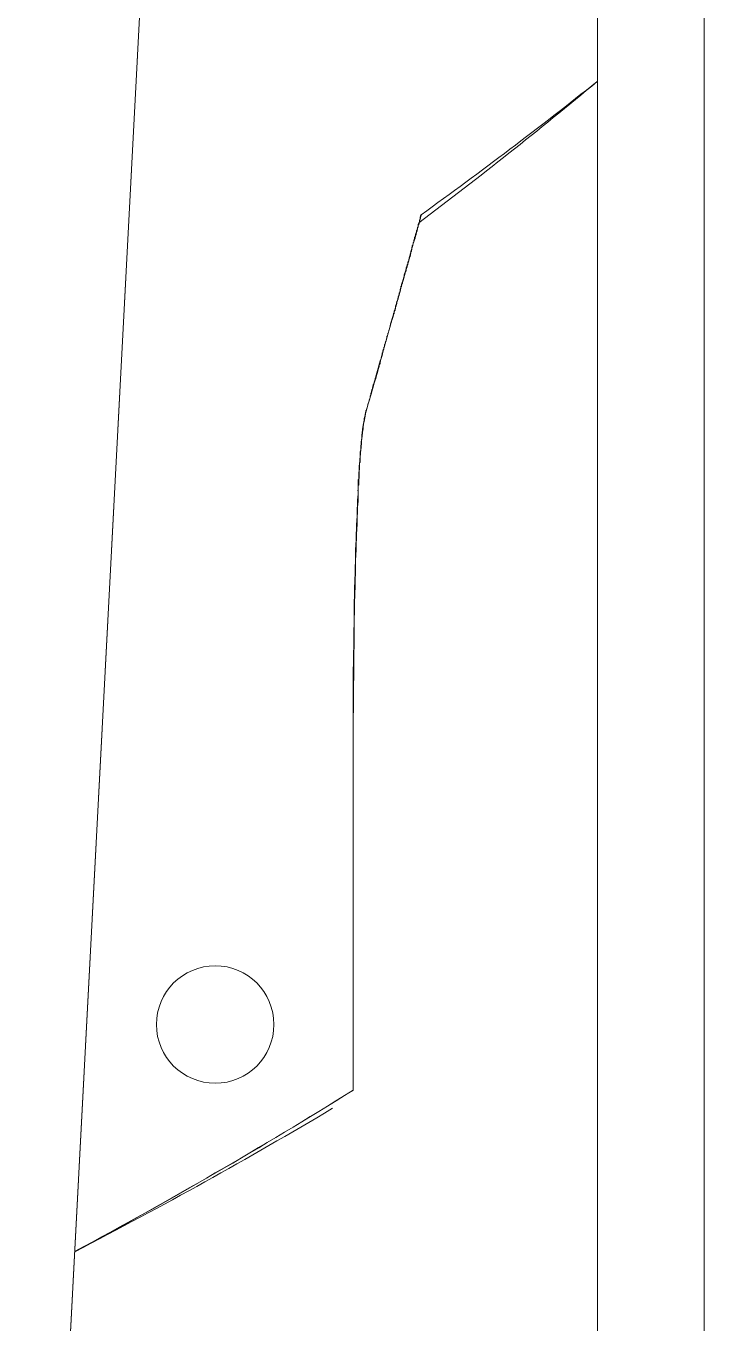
# Model space of a CAD drawing. Header units: millimetres. Extents: x 5194 to 16594, y 329 to 7592.
# Drawn here: x 11117.2 to 11180.7, y 2851.3 to 2972.8 of the extents above; entities that cross this region are included whole.
import ezdxf

# ---------------------------------------------------------------- set-up
doc = ezdxf.new("R2010")
doc.units = ezdxf.units.MM
doc.header["$MEASUREMENT"] = 0
doc.layers.add('PDF_Geometry', color=7, linetype='Continuous', true_color=0x231f20)

msp = doc.modelspace()

# ---------------------------------------------------------------- linework, layer by layer
at = {"layer": 'PDF_Geometry', "color": 0, "lineweight": 9}
for p, q in [((11180.67, 2778.68), (11180.67, 3113.21)), ((11117.16, 2770.79), (11134.71, 3105.41)), ((11134.71, 3105.41), (11117.17, 2770.79)), ((11134.68, 3104.89), (11117.16, 2770.79)), ((11170.68, 2778.68), (11170.68, 3095.89)), ((11153.98, 2954.34), (11153.93, 2954.3)), ((11153.98, 2954.39), (11153.98, 2954.34)), ((11153.98, 2954.32), (11154, 2954.34)), ((11154, 2954.34), (11154.02, 2954.41)), ((11154.02, 2954.45), (11154.04, 2954.52)), ((11154.02, 2954.41), (11154.02, 2954.45)), ((11154.04, 2954.57), (11154.07, 2954.61)), ((11154.04, 2954.52), (11154.04, 2954.57)), ((11154.07, 2954.68), (11154.09, 2954.72)), ((11154.07, 2954.61), (11154.07, 2954.68)), ((11154.09, 2954.9), (11154.13, 2954.95)), ((11154.09, 2954.86), (11154.09, 2954.9)), ((11154.09, 2954.79), (11154.09, 2954.86)), ((11154.09, 2954.72), (11154.11, 2954.77)), ((11154.11, 2954.81), (11154.13, 2954.88)), ((11154.11, 2954.77), (11154.11, 2954.81)), ((11154.13, 2955.06), (11154.16, 2955.13)), ((11154.13, 2955.02), (11154.13, 2955.06)), ((11154.13, 2954.95), (11154.13, 2955.02)), ((11154.13, 2954.93), (11154.16, 2954.97)), ((11154.13, 2954.88), (11154.13, 2954.93)), ((11154.16, 2955.02), (11154.18, 2955.06)), ((11154.16, 2954.97), (11154.16, 2955.02)), ((11154.18, 2955.06), (11154.18, 2955.13)), ((11153.64, 2953.17), (11153.62, 2953.13)), ((11153.62, 2953.13), (11153.62, 2953.06)), ((11153.66, 2953.22), (11153.64, 2953.17)), ((11153.68, 2953.38), (11153.66, 2953.33)), ((11153.66, 2953.33), (11153.66, 2953.29)), ((11153.66, 2953.29), (11153.66, 2953.22)), ((11153.71, 2953.42), (11153.68, 2953.38)), ((11153.73, 2953.53), (11153.71, 2953.47)), ((11153.71, 2953.47), (11153.71, 2953.42)), ((11153.75, 2953.58), (11153.73, 2953.53)), ((11153.8, 2953.69), (11153.75, 2953.65)), ((11153.75, 2953.65), (11153.75, 2953.58)), ((11153.82, 2953.83), (11153.8, 2953.78)), ((11153.8, 2953.78), (11153.8, 2953.74)), ((11153.8, 2953.74), (11153.8, 2953.69)), ((11153.8, 2953.65), (11153.82, 2953.71)), ((11153.84, 2953.89), (11153.82, 2953.83)), ((11153.82, 2953.76), (11153.84, 2953.8)), ((11153.82, 2953.71), (11153.82, 2953.76)), ((11153.86, 2953.98), (11153.84, 2953.94)), ((11153.84, 2953.94), (11153.84, 2953.89)), ((11153.84, 2953.85), (11153.86, 2953.92)), ((11153.84, 2953.8), (11153.84, 2953.85)), ((11153.89, 2954.03), (11153.86, 2953.98)), ((11153.86, 2953.92), (11153.89, 2953.96)), ((11153.91, 2954.14), (11153.89, 2954.07)), ((11153.89, 2954.07), (11153.89, 2954.03)), ((11153.89, 2954), (11153.91, 2954.05)), ((11153.89, 2953.96), (11153.89, 2954)), ((11153.93, 2954.25), (11153.91, 2954.21)), ((11153.91, 2954.21), (11153.91, 2954.14)), ((11153.91, 2954.09), (11153.93, 2954.16)), ((11153.91, 2954.05), (11153.91, 2954.09)), ((11153.93, 2954.3), (11153.93, 2954.25)), ((11153.93, 2954.21), (11153.98, 2954.25)), ((11153.93, 2954.16), (11153.93, 2954.21)), ((11153.98, 2954.25), (11153.98, 2954.32)), ((11153.3, 2951.96), (11153.26, 2951.91)), ((11153.26, 2951.91), (11153.26, 2951.85)), ((11153.3, 2951.98), (11153.39, 2952.27)), ((11153.32, 2952.09), (11153.3, 2952.05)), ((11153.3, 2952.05), (11153.3, 2952)), ((11153.3, 2952), (11153.3, 2951.96)), ((11153.3, 2951.91), (11153.3, 2951.98)), ((11153.3, 2951.87), (11153.3, 2951.91)), ((11153.35, 2952.16), (11153.32, 2952.09)), ((11153.37, 2952.25), (11153.35, 2952.21)), ((11153.35, 2952.21), (11153.35, 2952.16)), ((11153.39, 2952.3), (11153.37, 2952.25)), ((11153.44, 2952.41), (11153.39, 2952.34)), ((11153.39, 2952.34), (11153.39, 2952.3)), ((11153.46, 2952.54), (11153.44, 2952.5)), ((11153.44, 2952.5), (11153.44, 2952.45)), ((11153.44, 2952.45), (11153.44, 2952.41)), ((11153.48, 2952.61), (11153.46, 2952.54)), ((11153.5, 2952.72), (11153.48, 2952.66)), ((11153.48, 2952.66), (11153.48, 2952.61)), ((11153.53, 2952.77), (11153.5, 2952.72)), ((11153.55, 2952.86), (11153.53, 2952.81)), ((11153.53, 2952.81), (11153.53, 2952.77)), ((11153.57, 2952.97), (11153.55, 2952.93)), ((11153.55, 2952.93), (11153.55, 2952.86)), ((11153.62, 2953.06), (11153.57, 2953.02)), ((11153.57, 2953.02), (11153.57, 2952.97)), ((11152.96, 2950.72), (11152.94, 2950.68)), ((11152.99, 2950.81), (11152.96, 2950.77)), ((11152.96, 2950.77), (11152.96, 2950.72)), ((11152.96, 2950.7), (11152.99, 2950.74)), ((11152.96, 2950.63), (11152.96, 2950.7)), ((11153.01, 2950.88), (11152.99, 2950.81)), ((11152.99, 2950.74), (11153.01, 2950.79)), ((11153.05, 2951.04), (11153.01, 2950.99)), ((11153.01, 2950.99), (11153.01, 2950.92)), ((11153.01, 2950.88), (11153.05, 2950.95)), ((11153.01, 2950.92), (11153.01, 2950.88)), ((11153.01, 2950.83), (11153.01, 2950.88)), ((11153.01, 2950.79), (11153.01, 2950.83)), ((11153.1, 2951.19), (11153.05, 2951.13)), ((11153.05, 2951.13), (11153.05, 2951.06)), ((11153.05, 2951.04), (11153.1, 2951.08)), ((11153.05, 2951.06), (11153.05, 2951.04)), ((11153.05, 2950.99), (11153.05, 2951.04)), ((11153.05, 2950.95), (11153.05, 2950.99)), ((11153.12, 2951.28), (11153.1, 2951.24)), ((11153.1, 2951.24), (11153.1, 2951.19)), ((11153.1, 2951.13), (11153.12, 2951.19)), ((11153.1, 2951.08), (11153.1, 2951.13)), ((11153.14, 2951.33), (11153.12, 2951.28)), ((11153.12, 2951.19), (11153.14, 2951.24)), ((11153.17, 2951.49), (11153.14, 2951.44)), ((11153.14, 2951.44), (11153.14, 2951.37)), ((11153.14, 2951.37), (11153.14, 2951.33)), ((11153.14, 2951.31), (11153.17, 2951.35)), ((11153.14, 2951.24), (11153.14, 2951.31)), ((11153.21, 2951.64), (11153.17, 2951.58)), ((11153.17, 2951.58), (11153.17, 2951.53)), ((11153.17, 2951.53), (11153.17, 2951.49)), ((11153.17, 2951.35), (11153.19, 2951.4)), ((11153.19, 2951.51), (11153.21, 2951.55)), ((11153.19, 2951.46), (11153.19, 2951.51)), ((11153.19, 2951.4), (11153.19, 2951.46)), ((11153.26, 2951.8), (11153.21, 2951.73)), ((11153.21, 2951.73), (11153.21, 2951.69)), ((11153.21, 2951.67), (11153.26, 2951.71)), ((11153.21, 2951.69), (11153.21, 2951.64)), ((11153.21, 2951.6), (11153.21, 2951.67)), ((11153.21, 2951.55), (11153.21, 2951.6)), ((11153.26, 2951.8), (11153.3, 2951.87)), ((11153.26, 2951.85), (11153.26, 2951.8)), ((11153.26, 2951.76), (11153.26, 2951.8)), ((11153.26, 2951.71), (11153.26, 2951.76)), ((11152.63, 2949.55), (11152.6, 2949.51)), ((11152.6, 2949.51), (11152.6, 2949.46)), ((11152.65, 2949.64), (11152.63, 2949.6)), ((11152.63, 2949.6), (11152.63, 2949.55)), ((11152.63, 2949.46), (11152.65, 2949.51)), ((11152.69, 2949.75), (11152.65, 2949.71)), ((11152.65, 2949.71), (11152.65, 2949.64)), ((11152.65, 2949.62), (11152.69, 2949.66)), ((11152.65, 2949.57), (11152.65, 2949.62)), ((11152.65, 2949.51), (11152.65, 2949.57)), ((11152.72, 2949.84), (11152.69, 2949.8)), ((11152.69, 2949.8), (11152.69, 2949.75)), ((11152.69, 2949.71), (11152.72, 2949.78)), ((11152.69, 2949.66), (11152.69, 2949.71)), ((11152.83, 2950.32), (11152.72, 2949.84)), ((11152.72, 2949.78), (11152.74, 2949.82)), ((11152.74, 2949.87), (11152.76, 2949.91)), ((11152.74, 2949.82), (11152.74, 2949.87)), ((11152.76, 2949.98), (11152.78, 2950.02)), ((11152.76, 2949.91), (11152.76, 2949.98)), ((11152.78, 2950.07), (11152.81, 2950.11)), ((11152.78, 2950.02), (11152.78, 2950.07)), ((11152.81, 2950.11), (11152.83, 2950.16)), ((11152.87, 2950.36), (11152.83, 2950.32)), ((11152.83, 2950.23), (11152.87, 2950.27)), ((11152.83, 2950.16), (11152.83, 2950.23)), ((11152.9, 2950.47), (11152.87, 2950.43)), ((11152.87, 2950.43), (11152.87, 2950.36)), ((11152.87, 2950.32), (11152.9, 2950.38)), ((11152.87, 2950.27), (11152.87, 2950.32)), ((11152.92, 2950.56), (11152.9, 2950.52)), ((11152.9, 2950.52), (11152.9, 2950.47)), ((11152.9, 2950.38), (11152.92, 2950.45)), ((11152.94, 2950.68), (11152.92, 2950.61)), ((11152.92, 2950.61), (11152.92, 2950.56)), ((11152.92, 2950.54), (11152.94, 2950.59)), ((11152.92, 2950.5), (11152.92, 2950.54)), ((11152.92, 2950.45), (11152.92, 2950.5)), ((11152.94, 2950.59), (11152.96, 2950.63)), ((11152.27, 2948.32), (11152.24, 2948.25)), ((11152.29, 2948.36), (11152.27, 2948.32)), ((11152.33, 2948.47), (11152.29, 2948.41)), ((11152.29, 2948.41), (11152.29, 2948.36)), ((11152.29, 2948.34), (11152.33, 2948.38)), ((11152.29, 2948.27), (11152.29, 2948.34)), ((11152.38, 2948.63), (11152.33, 2948.59)), ((11152.33, 2948.59), (11152.33, 2948.54)), ((11152.33, 2948.47), (11152.38, 2948.54)), ((11152.33, 2948.54), (11152.33, 2948.47)), ((11152.33, 2948.43), (11152.33, 2948.47)), ((11152.33, 2948.38), (11152.33, 2948.43)), ((11152.4, 2948.79), (11152.38, 2948.72)), ((11152.38, 2948.72), (11152.38, 2948.68)), ((11152.38, 2948.65), (11152.4, 2948.7)), ((11152.38, 2948.68), (11152.38, 2948.63)), ((11152.38, 2948.59), (11152.38, 2948.65)), ((11152.38, 2948.54), (11152.38, 2948.59)), ((11152.42, 2948.83), (11152.4, 2948.79)), ((11152.4, 2948.7), (11152.42, 2948.74)), ((11152.45, 2948.94), (11152.42, 2948.88)), ((11152.42, 2948.88), (11152.42, 2948.83)), ((11152.42, 2948.79), (11152.45, 2948.85)), ((11152.42, 2948.74), (11152.42, 2948.79)), ((11152.47, 2948.99), (11152.45, 2948.94)), ((11152.45, 2948.85), (11152.47, 2948.9)), ((11152.51, 2949.08), (11152.47, 2949.03)), ((11152.47, 2949.03), (11152.47, 2948.99)), ((11152.47, 2948.97), (11152.51, 2949.01)), ((11152.47, 2948.9), (11152.47, 2948.97)), ((11152.54, 2949.24), (11152.51, 2949.19)), ((11152.51, 2949.19), (11152.51, 2949.15)), ((11152.51, 2949.1), (11152.54, 2949.15)), ((11152.51, 2949.15), (11152.51, 2949.08)), ((11152.51, 2949.06), (11152.51, 2949.1)), ((11152.51, 2949.01), (11152.51, 2949.06)), ((11152.56, 2949.28), (11152.54, 2949.24)), ((11152.54, 2949.15), (11152.56, 2949.21)), ((11152.58, 2949.39), (11152.56, 2949.33)), ((11152.56, 2949.33), (11152.56, 2949.28)), ((11152.56, 2949.26), (11152.58, 2949.3)), ((11152.56, 2949.21), (11152.56, 2949.26)), ((11152.6, 2949.46), (11152.58, 2949.39)), ((11152.58, 2949.3), (11152.6, 2949.35)), ((11152.6, 2949.42), (11152.63, 2949.46)), ((11152.6, 2949.35), (11152.6, 2949.42)), ((11151.95, 2947.08), (11151.91, 2947.01)), ((11152, 2947.24), (11151.95, 2947.17)), ((11151.95, 2947.17), (11151.95, 2947.12)), ((11151.95, 2947.12), (11151.95, 2947.08)), ((11152.02, 2947.33), (11152, 2947.28)), ((11152, 2947.28), (11152, 2947.24)), ((11152.04, 2947.37), (11152.02, 2947.33)), ((11152.06, 2947.55), (11152.04, 2947.48)), ((11152.04, 2947.48), (11152.04, 2947.44)), ((11152.04, 2947.44), (11152.04, 2947.37)), ((11152.09, 2947.6), (11152.06, 2947.55)), ((11152.11, 2947.71), (11152.09, 2947.64)), ((11152.09, 2947.64), (11152.09, 2947.6)), ((11152.13, 2947.75), (11152.11, 2947.71)), ((11152.18, 2947.84), (11152.13, 2947.8)), ((11152.13, 2947.8), (11152.13, 2947.75)), ((11152.2, 2947.96), (11152.18, 2947.91)), ((11152.18, 2947.91), (11152.18, 2947.84)), ((11152.22, 2948.05), (11152.2, 2948)), ((11152.2, 2948), (11152.2, 2947.96)), ((11152.24, 2948.23), (11152.22, 2948.16)), ((11152.22, 2948.16), (11152.22, 2948.11)), ((11152.22, 2948.11), (11152.22, 2948.05)), ((11152.24, 2948.25), (11152.24, 2948.23)), ((11151.61, 2945.93), (11151.59, 2945.89)), ((11151.59, 2945.89), (11151.59, 2945.84)), ((11151.59, 2945.8), (11151.61, 2945.86)), ((11151.59, 2945.84), (11151.59, 2945.77)), ((11151.64, 2945.98), (11151.61, 2945.93)), ((11151.61, 2945.86), (11151.64, 2945.89)), ((11151.66, 2946.09), (11151.64, 2946.04)), ((11151.64, 2946.04), (11151.64, 2945.98)), ((11151.64, 2945.95), (11151.66, 2946)), ((11151.64, 2945.89), (11151.64, 2945.95)), ((11151.68, 2946.13), (11151.66, 2946.09)), ((11151.66, 2946), (11151.68, 2946.07)), ((11151.7, 2946.25), (11151.68, 2946.18)), ((11151.68, 2946.18), (11151.68, 2946.13)), ((11151.68, 2946.11), (11151.7, 2946.16)), ((11151.68, 2946.07), (11151.68, 2946.11)), ((11151.73, 2946.31), (11151.7, 2946.25)), ((11151.7, 2946.16), (11151.73, 2946.2)), ((11151.77, 2946.45), (11151.73, 2946.38)), ((11151.73, 2946.38), (11151.73, 2946.36)), ((11151.73, 2946.31), (11151.77, 2946.36)), ((11151.73, 2946.36), (11151.73, 2946.31)), ((11151.73, 2946.27), (11151.73, 2946.31)), ((11151.73, 2946.2), (11151.73, 2946.27)), ((11151.79, 2946.56), (11151.77, 2946.49)), ((11151.77, 2946.49), (11151.77, 2946.45)), ((11151.77, 2946.4), (11151.79, 2946.47)), ((11151.77, 2946.36), (11151.77, 2946.4)), ((11151.79, 2946.47), (11151.91, 2946.94)), ((11151.82, 2946.61), (11151.79, 2946.56)), ((11151.84, 2946.72), (11151.82, 2946.67)), ((11151.82, 2946.67), (11151.82, 2946.61)), ((11151.86, 2946.76), (11151.84, 2946.72)), ((11151.88, 2946.88), (11151.86, 2946.81)), ((11151.86, 2946.81), (11151.86, 2946.76)), ((11151.91, 2946.97), (11151.88, 2946.92)), ((11151.88, 2946.92), (11151.88, 2946.88)), ((11151.91, 2947.01), (11151.91, 2946.97)), ((11151.28, 2944.69), (11151.25, 2944.65)), ((11151.25, 2944.65), (11151.25, 2944.58)), ((11151.3, 2944.85), (11151.28, 2944.81)), ((11151.28, 2944.81), (11151.28, 2944.74)), ((11151.28, 2944.74), (11151.28, 2944.69)), ((11151.32, 2944.9), (11151.3, 2944.85)), ((11151.34, 2945.01), (11151.32, 2944.94)), ((11151.32, 2944.94), (11151.32, 2944.9)), ((11151.37, 2945.1), (11151.34, 2945.05)), ((11151.34, 2945.05), (11151.34, 2945.01)), ((11151.41, 2945.21), (11151.37, 2945.14)), ((11151.37, 2945.14), (11151.37, 2945.1)), ((11151.37, 2945.08), (11151.41, 2945.12)), ((11151.37, 2945.03), (11151.37, 2945.08)), ((11151.55, 2945.68), (11151.41, 2945.21)), ((11151.41, 2945.17), (11151.43, 2945.23)), ((11151.41, 2945.12), (11151.41, 2945.17)), ((11151.43, 2945.23), (11151.46, 2945.28)), ((11151.46, 2945.32), (11151.48, 2945.39)), ((11151.46, 2945.28), (11151.46, 2945.32)), ((11151.48, 2945.39), (11151.5, 2945.44)), ((11151.5, 2945.48), (11151.52, 2945.53)), ((11151.5, 2945.44), (11151.5, 2945.48)), ((11151.52, 2945.53), (11151.55, 2945.57)), ((11151.59, 2945.77), (11151.55, 2945.73)), ((11151.55, 2945.73), (11151.55, 2945.68)), ((11151.55, 2945.64), (11151.59, 2945.71)), ((11151.55, 2945.57), (11151.55, 2945.64)), ((11151.59, 2945.75), (11151.59, 2945.8)), ((11151.59, 2945.71), (11151.59, 2945.75)), ((11150.92, 2943.48), (11150.89, 2943.41)), ((11150.89, 2943.41), (11150.89, 2943.35)), ((11150.94, 2943.52), (11150.92, 2943.48)), ((11150.96, 2943.61), (11150.94, 2943.55)), ((11150.94, 2943.55), (11150.94, 2943.52)), ((11150.98, 2943.66), (11150.96, 2943.61)), ((11151.01, 2943.77), (11150.98, 2943.73)), ((11150.98, 2943.73), (11150.98, 2943.66)), ((11151.03, 2943.82), (11151.01, 2943.77)), ((11151.07, 2943.93), (11151.03, 2943.86)), ((11151.03, 2943.86), (11151.03, 2943.82)), ((11151.1, 2944.06), (11151.07, 2944.02)), ((11151.07, 2944.02), (11151.07, 2943.97)), ((11151.07, 2943.97), (11151.07, 2943.93)), ((11151.12, 2944.13), (11151.1, 2944.06)), ((11151.14, 2944.22), (11151.12, 2944.18)), ((11151.12, 2944.18), (11151.12, 2944.13)), ((11151.16, 2944.29), (11151.14, 2944.22)), ((11151.19, 2944.4), (11151.16, 2944.33)), ((11151.16, 2944.33), (11151.16, 2944.29)), ((11151.21, 2944.45), (11151.19, 2944.4)), ((11151.25, 2944.54), (11151.21, 2944.47)), ((11151.21, 2944.47), (11151.21, 2944.45)), ((11151.25, 2944.58), (11151.25, 2944.54)), ((11150.44, 2941.75), (11150.62, 2942.38)), ((11150.58, 2942.31), (11150.49, 2941.88)), ((11150.6, 2942.38), (11150.58, 2942.31)), ((11150.62, 2942.42), (11150.6, 2942.38)), ((11150.67, 2942.54), (11150.62, 2942.47)), ((11150.62, 2942.47), (11150.62, 2942.42)), ((11150.71, 2942.74), (11150.67, 2942.69)), ((11150.67, 2942.69), (11150.67, 2942.63)), ((11150.67, 2942.63), (11150.67, 2942.58)), ((11150.67, 2942.58), (11150.67, 2942.54)), ((11150.74, 2942.83), (11150.71, 2942.78)), ((11150.71, 2942.78), (11150.71, 2942.74)), ((11150.76, 2942.9), (11150.74, 2942.83)), ((11150.78, 2942.99), (11150.76, 2942.94)), ((11150.76, 2942.94), (11150.76, 2942.9)), ((11150.8, 2943.05), (11150.78, 2942.99)), ((11150.85, 2943.14), (11150.8, 2943.1)), ((11150.8, 2943.1), (11150.8, 2943.05)), ((11150.89, 2943.3), (11150.85, 2943.26)), ((11150.85, 2943.26), (11150.85, 2943.19)), ((11150.85, 2943.19), (11150.85, 2943.14)), ((11150.89, 2943.35), (11150.89, 2943.3)), ((11150.24, 2940.96), (11150.26, 2941.01)), ((11150.24, 2940.92), (11150.24, 2940.96)), ((11150.26, 2941.01), (11150.29, 2941.07)), ((11150.29, 2941.12), (11150.33, 2941.19)), ((11150.29, 2941.07), (11150.29, 2941.12)), ((11150.33, 2941.28), (11150.35, 2941.32)), ((11150.33, 2941.21), (11150.33, 2941.28)), ((11150.33, 2941.19), (11150.33, 2941.21)), ((11150.35, 2941.32), (11150.38, 2941.39)), ((11150.38, 2941.5), (11150.4, 2941.55)), ((11150.38, 2941.43), (11150.38, 2941.5)), ((11150.38, 2941.39), (11150.38, 2941.43)), ((11150.4, 2941.59), (11150.42, 2941.66)), ((11150.4, 2941.55), (11150.4, 2941.59)), ((11150.42, 2941.66), (11150.44, 2941.7)), ((11150.44, 2941.7), (11150.44, 2941.75)), ((11149.93, 2939.97), (11149.81, 2939.54)), ((11149.97, 2940.06), (11149.93, 2940.02)), ((11149.93, 2940.02), (11149.93, 2939.97)), ((11149.97, 2940.11), (11149.97, 2940.06)), ((11149.52, 2938.55), (11149.5, 2938.49)), ((11149.57, 2938.64), (11149.52, 2938.6)), ((11149.52, 2938.6), (11149.52, 2938.55)), ((11149.61, 2938.8), (11149.57, 2938.76)), ((11149.57, 2938.76), (11149.57, 2938.71)), ((11149.57, 2938.71), (11149.57, 2938.64)), ((11149.63, 2938.91), (11149.61, 2938.87)), ((11149.61, 2938.87), (11149.61, 2938.8)), ((11149.66, 2938.96), (11149.63, 2938.91)), ((11149.7, 2939.12), (11149.66, 2939.07)), ((11149.66, 2939.07), (11149.66, 2939)), ((11149.66, 2939), (11149.66, 2938.96)), ((11149.75, 2939.27), (11149.7, 2939.23)), ((11149.7, 2939.23), (11149.7, 2939.16)), ((11149.7, 2939.16), (11149.7, 2939.12)), ((11149.79, 2939.43), (11149.75, 2939.36)), ((11149.75, 2939.36), (11149.75, 2939.32)), ((11149.75, 2939.32), (11149.75, 2939.27)), ((11149.81, 2939.54), (11149.79, 2939.48)), ((11149.79, 2939.48), (11149.79, 2939.43)), ((11149.23, 2937.45), (11149.19, 2937.41)), ((11149.19, 2937.41), (11149.19, 2937.34)), ((11149.19, 2937.34), (11149.19, 2937.3)), ((11149.25, 2937.54), (11149.23, 2937.5)), ((11149.23, 2937.5), (11149.23, 2937.45)), ((11149.28, 2937.61), (11149.25, 2937.54)), ((11149.3, 2937.7), (11149.28, 2937.66)), ((11149.28, 2937.66), (11149.28, 2937.61)), ((11149.32, 2937.77), (11149.3, 2937.7)), ((11149.34, 2937.86), (11149.32, 2937.81)), ((11149.32, 2937.81), (11149.32, 2937.77)), ((11149.37, 2937.93), (11149.34, 2937.86)), ((11149.41, 2938.02), (11149.37, 2937.97)), ((11149.37, 2937.97), (11149.37, 2937.93)), ((11149.43, 2938.17), (11149.41, 2938.13)), ((11149.41, 2938.13), (11149.41, 2938.06)), ((11149.41, 2938.06), (11149.41, 2938.02)), ((11149.46, 2938.29), (11149.43, 2938.24)), ((11149.43, 2938.24), (11149.43, 2938.17)), ((11149.48, 2938.37), (11149.46, 2938.35)), ((11149.46, 2938.35), (11149.46, 2938.29)), ((11149.5, 2938.49), (11149.48, 2938.42)), ((11149.48, 2938.42), (11149.48, 2938.37)), ((11148.83, 2935.75), (11148.96, 2936.51)), ((11148.9, 2936.2), (11148.87, 2935.95)), ((11148.92, 2936.2), (11148.9, 2936.2)), ((11148.94, 2936.34), (11148.92, 2936.34)), ((11148.92, 2936.34), (11148.92, 2936.31)), ((11148.92, 2936.31), (11148.92, 2936.29)), ((11148.92, 2936.29), (11148.92, 2936.27)), ((11148.92, 2936.27), (11148.92, 2936.25)), ((11148.92, 2936.25), (11148.92, 2936.22)), ((11148.92, 2936.22), (11148.92, 2936.2)), ((11148.96, 2936.4), (11148.94, 2936.4)), ((11148.94, 2936.4), (11148.94, 2936.38)), ((11148.94, 2936.38), (11148.94, 2936.36)), ((11148.94, 2936.36), (11148.94, 2936.34)), ((11149.01, 2936.64), (11148.96, 2936.6)), ((11148.96, 2936.6), (11148.96, 2936.55)), ((11148.96, 2936.55), (11148.96, 2936.52)), ((11148.96, 2936.52), (11148.96, 2936.49)), ((11148.96, 2936.49), (11148.96, 2936.47)), ((11148.96, 2936.47), (11148.96, 2936.45)), ((11148.96, 2936.45), (11148.96, 2936.43)), ((11148.96, 2936.43), (11148.96, 2936.4)), ((11149.05, 2936.82), (11149.01, 2936.76)), ((11149.01, 2936.76), (11149.01, 2936.71)), ((11149.01, 2936.71), (11149.01, 2936.64)), ((11149.07, 2936.94), (11149.05, 2936.87)), ((11149.05, 2936.87), (11149.05, 2936.82)), ((11149.1, 2936.98), (11149.07, 2936.94)), ((11149.12, 2937.07), (11149.1, 2937)), ((11149.1, 2937), (11149.1, 2936.98)), ((11149.14, 2937.14), (11149.12, 2937.07)), ((11149.16, 2937.25), (11149.14, 2937.18)), ((11149.14, 2937.18), (11149.14, 2937.14)), ((11149.19, 2937.3), (11149.16, 2937.25)), ((11148.69, 2935.09), (11148.69, 2935.11)), ((11148.69, 2935.11), (11148.72, 2935.11)), ((11148.72, 2935.11), (11148.72, 2935.13)), ((11148.72, 2935.01), (11148.72, 2935.03)), ((11148.72, 2935.03), (11148.74, 2935.03)), ((11148.72, 2934.87), (11148.72, 2934.9)), ((11148.83, 2935.93), (11148.74, 2935.26)), ((11148.74, 2935.26), (11148.74, 2935.28)), ((11148.74, 2935.28), (11148.76, 2935.28)), ((11148.74, 2935.03), (11148.74, 2935.05)), ((11148.76, 2935.39), (11148.76, 2935.41)), ((11148.76, 2935.41), (11148.78, 2935.41)), ((11148.76, 2935.37), (11148.76, 2935.39)), ((11148.76, 2935.35), (11148.76, 2935.37)), ((11148.76, 2935.32), (11148.76, 2935.35)), ((11148.76, 2935.3), (11148.76, 2935.32)), ((11148.76, 2935.28), (11148.76, 2935.3)), ((11148.78, 2935.62), (11148.81, 2935.64)), ((11148.78, 2935.59), (11148.78, 2935.62)), ((11148.78, 2935.57), (11148.78, 2935.59)), ((11148.78, 2935.55), (11148.78, 2935.57)), ((11148.78, 2935.53), (11148.78, 2935.55)), ((11148.78, 2935.5), (11148.78, 2935.53)), ((11148.78, 2935.48), (11148.78, 2935.5)), ((11148.78, 2935.46), (11148.78, 2935.48)), ((11148.78, 2935.44), (11148.78, 2935.46)), ((11148.78, 2935.41), (11148.78, 2935.44)), ((11148.81, 2935.73), (11148.81, 2935.75)), ((11148.81, 2935.75), (11148.83, 2935.75)), ((11148.81, 2935.71), (11148.81, 2935.73)), ((11148.81, 2935.68), (11148.81, 2935.71)), ((11148.81, 2935.66), (11148.81, 2935.68)), ((11148.81, 2935.64), (11148.81, 2935.66)), ((11148.87, 2935.93), (11148.83, 2935.93)), ((11148.87, 2935.95), (11148.87, 2935.93)), ((11148.56, 2933.9), (11148.56, 2933.92)), ((11148.56, 2933.92), (11148.58, 2933.92)), ((11148.58, 2934.08), (11148.58, 2934.1)), ((11148.58, 2934.1), (11148.61, 2934.1)), ((11148.58, 2933.92), (11148.58, 2933.94)), ((11148.58, 2933.79), (11148.58, 2933.82)), ((11148.58, 2933.82), (11148.6, 2933.82)), ((11148.58, 2933.77), (11148.58, 2933.79)), ((11148.58, 2933.75), (11148.58, 2933.77)), ((11148.58, 2933.73), (11148.58, 2933.75)), ((11148.58, 2933.7), (11148.58, 2933.73)), ((11148.58, 2933.68), (11148.58, 2933.7)), ((11148.58, 2933.66), (11148.58, 2933.68)), ((11148.6, 2934.11), (11148.6, 2934.13)), ((11148.6, 2934.13), (11148.63, 2934.13)), ((11148.6, 2933.82), (11148.6, 2933.84)), ((11148.61, 2934.39), (11148.61, 2934.41)), ((11148.61, 2934.41), (11148.63, 2934.41)), ((11148.61, 2934.1), (11148.61, 2934.12)), ((11148.63, 2934.57), (11148.65, 2934.59)), ((11148.63, 2934.55), (11148.63, 2934.57)), ((11148.63, 2934.52), (11148.63, 2934.55)), ((11148.63, 2934.5), (11148.63, 2934.52)), ((11148.63, 2934.48), (11148.63, 2934.5)), ((11148.63, 2934.46), (11148.63, 2934.48)), ((11148.63, 2934.44), (11148.63, 2934.46)), ((11148.63, 2934.41), (11148.63, 2934.44)), ((11148.63, 2934.29), (11148.63, 2934.31)), ((11148.63, 2934.31), (11148.65, 2934.31)), ((11148.63, 2934.13), (11148.63, 2934.15)), ((11148.65, 2934.82), (11148.65, 2934.84)), ((11148.65, 2934.84), (11148.69, 2934.84)), ((11148.65, 2934.79), (11148.65, 2934.82)), ((11148.65, 2934.61), (11148.65, 2934.64)), ((11148.65, 2934.6), (11148.69, 2934.63)), ((11148.65, 2934.59), (11148.65, 2934.61)), ((11148.65, 2934.58), (11148.65, 2934.6)), ((11148.65, 2934.31), (11148.65, 2934.33)), ((11148.69, 2934.85), (11148.69, 2934.87)), ((11148.69, 2934.87), (11148.72, 2934.87)), ((11148.69, 2934.84), (11148.69, 2934.86)), ((11148.69, 2934.63), (11148.69, 2934.65)), ((11148.47, 2932.97), (11148.52, 2933)), ((11148.47, 2932.95), (11148.47, 2932.97)), ((11148.47, 2932.6), (11148.47, 2932.62)), ((11148.47, 2932.62), (11148.51, 2932.62)), ((11148.51, 2933.05), (11148.51, 2933.07)), ((11148.51, 2933.07), (11148.54, 2933.07)), ((11148.51, 2932.62), (11148.51, 2932.65)), ((11148.52, 2933.4), (11148.54, 2933.42)), ((11148.52, 2933.38), (11148.52, 2933.4)), ((11148.52, 2933.36), (11148.52, 2933.38)), ((11148.52, 2933.33), (11148.52, 2933.36)), ((11148.52, 2933.31), (11148.52, 2933.33)), ((11148.52, 2933.29), (11148.52, 2933.31)), ((11148.52, 2933.27), (11148.52, 2933.29)), ((11148.52, 2933.24), (11148.52, 2933.27)), ((11148.52, 2933.02), (11148.52, 2933.04)), ((11148.52, 2933), (11148.52, 2933.02)), ((11148.54, 2933.54), (11148.54, 2933.56)), ((11148.54, 2933.56), (11148.56, 2933.56)), ((11148.54, 2933.51), (11148.54, 2933.54)), ((11148.54, 2933.49), (11148.54, 2933.51)), ((11148.54, 2933.47), (11148.54, 2933.49)), ((11148.54, 2933.45), (11148.54, 2933.47)), ((11148.54, 2933.42), (11148.54, 2933.45)), ((11148.54, 2933.21), (11148.54, 2933.23)), ((11148.54, 2933.23), (11148.56, 2933.23)), ((11148.54, 2933.07), (11148.54, 2933.1)), ((11148.56, 2933.59), (11148.58, 2933.61)), ((11148.56, 2933.57), (11148.56, 2933.59)), ((11148.56, 2933.56), (11148.56, 2933.58)), ((11148.56, 2933.55), (11148.56, 2933.57)), ((11148.56, 2933.52), (11148.56, 2933.55)), ((11148.56, 2933.5), (11148.56, 2933.52)), ((11148.56, 2933.25), (11148.56, 2933.28)), ((11148.56, 2933.23), (11148.56, 2933.25)), ((11148.58, 2933.64), (11148.58, 2933.66)), ((11148.58, 2933.61), (11148.58, 2933.64)), ((11148.38, 2931.67), (11148.38, 2931.69)), ((11148.38, 2931.69), (11148.4, 2931.69)), ((11148.38, 2931.65), (11148.38, 2931.67)), ((11148.38, 2931.62), (11148.38, 2931.65)), ((11148.38, 2931.23), (11148.38, 2931.25)), ((11148.38, 2931.25), (11148.4, 2931.25)), ((11148.4, 2931.87), (11148.4, 2931.89)), ((11148.4, 2931.89), (11148.43, 2931.89)), ((11148.4, 2931.69), (11148.4, 2931.71)), ((11148.4, 2931.46), (11148.4, 2931.48)), ((11148.4, 2931.48), (11148.42, 2931.48)), ((11148.4, 2931.25), (11148.4, 2931.28)), ((11148.42, 2931.91), (11148.42, 2931.93)), ((11148.42, 2931.93), (11148.47, 2931.93)), ((11148.42, 2931.48), (11148.42, 2931.5)), ((11148.43, 2932.32), (11148.43, 2932.34)), ((11148.43, 2932.34), (11148.47, 2932.34)), ((11148.43, 2931.89), (11148.43, 2931.92)), ((11148.47, 2932.34), (11148.47, 2932.37)), ((11148.47, 2931.93), (11148.47, 2931.95)), ((11148.29, 2930.32), (11148.29, 2930.34)), ((11148.29, 2930.34), (11148.34, 2930.34)), ((11148.29, 2930.3), (11148.29, 2930.32)), ((11148.29, 2930.27), (11148.29, 2930.3)), ((11148.33, 2930.44), (11148.36, 2930.47)), ((11148.33, 2930.42), (11148.33, 2930.44)), ((11148.33, 2930.26), (11148.33, 2930.29)), ((11148.33, 2930.24), (11148.33, 2930.26)), ((11148.33, 2930.22), (11148.33, 2930.24)), ((11148.34, 2930.39), (11148.34, 2930.41)), ((11148.34, 2930.36), (11148.34, 2930.39)), ((11148.34, 2930.34), (11148.34, 2930.36)), ((11148.36, 2930.65), (11148.36, 2930.67)), ((11148.36, 2930.67), (11148.38, 2930.67)), ((11148.36, 2930.62), (11148.36, 2930.65)), ((11148.36, 2930.6), (11148.36, 2930.62)), ((11148.38, 2930.67), (11148.38, 2930.69)), ((11148.25, 2928.79), (11148.27, 2928.81)), ((11148.27, 2928.94), (11148.27, 2928.96)), ((11148.27, 2928.96), (11148.29, 2928.96)), ((11148.27, 2928.93), (11148.27, 2928.95)), ((11148.27, 2928.91), (11148.27, 2928.94)), ((11148.27, 2928.9), (11148.27, 2928.93)), ((11148.27, 2928.88), (11148.27, 2928.9)), ((11148.27, 2928.86), (11148.27, 2928.88)), ((11148.27, 2928.84), (11148.27, 2928.86)), ((11148.27, 2928.81), (11148.27, 2928.84)), ((11148.29, 2929.79), (11148.29, 2929.81)), ((11148.29, 2929.81), (11148.33, 2929.81)), ((11148.29, 2928.96), (11148.29, 2928.98)), ((11148.33, 2929.84), (11148.33, 2929.86)), ((11148.33, 2929.81), (11148.33, 2929.84)), ((11148.2, 2927.73), (11148.22, 2927.76)), ((11148.2, 2927.71), (11148.2, 2927.73)), ((11148.2, 2927.69), (11148.2, 2927.71)), ((11148.2, 2927.67), (11148.2, 2927.69)), ((11148.2, 2927.64), (11148.2, 2927.67)), ((11148.2, 2927.62), (11148.2, 2927.64)), ((11148.2, 2927.6), (11148.2, 2927.62)), ((11148.2, 2927.58), (11148.2, 2927.6)), ((11148.22, 2928.5), (11148.25, 2928.52)), ((11148.22, 2928.48), (11148.22, 2928.5)), ((11148.22, 2928.18), (11148.22, 2928.21)), ((11148.22, 2928.16), (11148.22, 2928.18)), ((11148.22, 2928.14), (11148.22, 2928.16)), ((11148.22, 2928.12), (11148.22, 2928.14)), ((11148.22, 2927.88), (11148.22, 2927.9)), ((11148.22, 2927.9), (11148.25, 2927.9)), ((11148.22, 2927.86), (11148.22, 2927.88)), ((11148.22, 2927.82), (11148.22, 2927.85)), ((11148.22, 2927.8), (11148.22, 2927.82)), ((11148.22, 2927.78), (11148.22, 2927.8)), ((11148.22, 2927.76), (11148.22, 2927.78)), ((11148.25, 2928.66), (11148.25, 2928.68)), ((11148.25, 2928.63), (11148.25, 2928.66)), ((11148.25, 2928.61), (11148.25, 2928.63)), ((11148.25, 2928.59), (11148.25, 2928.61)), ((11148.25, 2928.57), (11148.25, 2928.59)), ((11148.25, 2928.54), (11148.25, 2928.57)), ((11148.25, 2928.52), (11148.25, 2928.54)), ((11148.25, 2928.19), (11148.27, 2928.22)), ((11148.25, 2928.17), (11148.25, 2928.19)), ((11148.25, 2928.15), (11148.25, 2928.17)), ((11148.25, 2927.95), (11148.25, 2927.97)), ((11148.25, 2927.92), (11148.25, 2927.95)), ((11148.25, 2927.9), (11148.25, 2927.92)), ((11148.27, 2928.42), (11148.27, 2928.44)), ((11148.27, 2928.4), (11148.27, 2928.42)), ((11148.27, 2928.37), (11148.27, 2928.4)), ((11148.27, 2928.35), (11148.27, 2928.37)), ((11148.27, 2928.33), (11148.27, 2928.35)), ((11148.27, 2928.31), (11148.27, 2928.33)), ((11148.27, 2928.28), (11148.27, 2928.31)), ((11148.27, 2928.26), (11148.27, 2928.28)), ((11148.27, 2928.24), (11148.27, 2928.26)), ((11148.27, 2928.22), (11148.27, 2928.24)), ((11148.16, 2926.68), (11148.16, 2926.7)), ((11148.16, 2926.7), (11148.18, 2926.7)), ((11148.16, 2926.65), (11148.16, 2926.68)), ((11148.16, 2926.63), (11148.16, 2926.65)), ((11148.16, 2926.36), (11148.16, 2926.38)), ((11148.18, 2927.42), (11148.18, 2927.44)), ((11148.18, 2927.44), (11148.2, 2927.44)), ((11148.18, 2926.76), (11148.18, 2926.78)), ((11148.18, 2926.78), (11148.2, 2926.78)), ((11148.18, 2926.73), (11148.18, 2926.76)), ((11148.18, 2926.71), (11148.18, 2926.73)), ((11148.18, 2926.7), (11148.18, 2926.72)), ((11148.2, 2927.55), (11148.2, 2927.58)), ((11148.2, 2927.53), (11148.2, 2927.55)), ((11148.2, 2927.51), (11148.2, 2927.53)), ((11148.2, 2927.49), (11148.2, 2927.51)), ((11148.2, 2927.46), (11148.2, 2927.49)), ((11148.2, 2927.44), (11148.2, 2927.46)), ((11148.2, 2927.07), (11148.22, 2927.09)), ((11148.2, 2927.05), (11148.2, 2927.07)), ((11148.2, 2926.82), (11148.2, 2926.85)), ((11148.2, 2926.8), (11148.2, 2926.82)), ((11148.2, 2926.78), (11148.2, 2926.8)), ((11148.22, 2927.34), (11148.22, 2927.36)), ((11148.22, 2927.32), (11148.22, 2927.34)), ((11148.22, 2927.29), (11148.22, 2927.32)), ((11148.09, 2925.42), (11148.09, 2925.44)), ((11148.09, 2925.44), (11148.13, 2925.44)), ((11148.09, 2925.39), (11148.09, 2925.42)), ((11148.13, 2926.09), (11148.13, 2926.11)), ((11148.13, 2926.07), (11148.13, 2926.09)), ((11148.13, 2926.05), (11148.13, 2926.07)), ((11148.13, 2925.47), (11148.16, 2925.5)), ((11148.13, 2925.46), (11148.13, 2925.48)), ((11148.13, 2925.45), (11148.13, 2925.47)), ((11148.13, 2925.44), (11148.13, 2925.46)), ((11148.13, 2925.43), (11148.13, 2925.45)), ((11148.13, 2925.41), (11148.13, 2925.43)), ((11148.13, 2925.38), (11148.13, 2925.41)), ((11148.13, 2925.18), (11148.13, 2925.2)), ((11148.13, 2925.16), (11148.13, 2925.18)), ((11148.16, 2926.34), (11148.16, 2926.36)), ((11148.16, 2925.95), (11148.18, 2925.97)), ((11148.16, 2925.74), (11148.16, 2925.77)), ((11148.16, 2925.72), (11148.16, 2925.74)), ((11148.16, 2925.7), (11148.16, 2925.72)), ((11148.16, 2925.68), (11148.16, 2925.7)), ((11148.16, 2925.65), (11148.16, 2925.68)), ((11148.16, 2925.63), (11148.16, 2925.65)), ((11148.16, 2925.61), (11148.16, 2925.63)), ((11148.16, 2925.59), (11148.16, 2925.61)), ((11148.16, 2925.56), (11148.16, 2925.59)), ((11148.16, 2925.54), (11148.16, 2925.56)), ((11148.16, 2925.52), (11148.16, 2925.54)), ((11148.16, 2925.5), (11148.16, 2925.52)), ((11148.18, 2926.22), (11148.18, 2926.24)), ((11148.18, 2926.19), (11148.18, 2926.22)), ((11148.18, 2926.17), (11148.18, 2926.19)), ((11148.18, 2925.97), (11148.18, 2925.99)), ((11148.04, 2923.96), (11148.04, 2923.98)), ((11148.04, 2923.98), (11148.07, 2923.98)), ((11148.04, 2923.93), (11148.04, 2923.96)), ((11148.07, 2924.4), (11148.09, 2924.43)), ((11148.07, 2924.38), (11148.07, 2924.4)), ((11148.07, 2924.36), (11148.07, 2924.38)), ((11148.07, 2924.34), (11148.07, 2924.36)), ((11148.07, 2924.31), (11148.07, 2924.34)), ((11148.07, 2924.02), (11148.07, 2924.05)), ((11148.07, 2924), (11148.07, 2924.02)), ((11148.07, 2923.98), (11148.07, 2924)), ((11148.09, 2924.7), (11148.09, 2924.72)), ((11148.09, 2924.67), (11148.09, 2924.7)), ((11148.09, 2924.65), (11148.09, 2924.67)), ((11148.09, 2924.63), (11148.09, 2924.65)), ((11148.09, 2924.6), (11148.13, 2924.62)), ((11148.09, 2924.57), (11148.09, 2924.6)), ((11148.09, 2924.49), (11148.09, 2924.52)), ((11148.09, 2924.47), (11148.09, 2924.49)), ((11148.09, 2924.45), (11148.09, 2924.47)), ((11148.09, 2924.43), (11148.09, 2924.45)), ((11148.13, 2925.14), (11148.13, 2925.16)), ((11148.13, 2924.66), (11148.13, 2924.69)), ((11148.13, 2924.64), (11148.13, 2924.66)), ((11148.13, 2924.62), (11148.13, 2924.64)), ((11148.02, 2922.99), (11148.04, 2923.01)), ((11148.02, 2922.97), (11148.02, 2922.99)), ((11148.02, 2922.94), (11148.02, 2922.97)), ((11148.02, 2922.81), (11148.02, 2922.83)), ((11148.02, 2922.79), (11148.02, 2922.81)), ((11148.02, 2922.76), (11148.02, 2922.79)), ((11148.04, 2923.17), (11148.04, 2923.19)), ((11148.04, 2923.15), (11148.04, 2923.17)), ((11148.04, 2923.12), (11148.04, 2923.15)), ((11148.04, 2923.1), (11148.04, 2923.12)), ((11148.04, 2923.08), (11148.04, 2923.1)), ((11148.04, 2923.06), (11148.04, 2923.08)), ((11148.04, 2923.03), (11148.04, 2923.06)), ((11148.04, 2923.01), (11148.04, 2923.03)), ((11148.07, 2923.49), (11148.07, 2923.52)), ((11148.07, 2923.52), (11148.09, 2923.52)), ((11148.07, 2923.47), (11148.07, 2923.49)), ((11148.07, 2923.45), (11148.07, 2923.47)), ((11148.09, 2923.52), (11148.09, 2923.54)), ((11148, 2922.36), (11148, 2922.38)), ((11148, 2922.38), (11148.02, 2922.38)), ((11148.02, 2922.43), (11148.02, 2922.45)), ((11148.02, 2922.4), (11148.02, 2922.43)), ((11148.02, 2922.38), (11148.02, 2922.4)), ((11148.02, 2921.96), (11148.02, 2921.99)), ((11148.02, 2921.99), (11148.04, 2921.99)), ((11148.02, 2921.94), (11148.02, 2921.96)), ((11148.02, 2921.92), (11148.02, 2921.94)), ((11148.04, 2922.01), (11148.04, 2922.03)), ((11148.04, 2921.99), (11148.04, 2922.01)), ((11147.95, 2920.45), (11147.95, 2920.47)), ((11147.95, 2920.47), (11147.98, 2920.47)), ((11147.98, 2921.19), (11147.98, 2921.21)), ((11147.98, 2921.21), (11148, 2921.21)), ((11147.98, 2920.47), (11147.98, 2920.51)), ((11148, 2921.29), (11148.02, 2921.31)), ((11148, 2921.27), (11148, 2921.29)), ((11148, 2921.25), (11148, 2921.27)), ((11148, 2921.22), (11148, 2921.25)), ((11148, 2921.21), (11148, 2921.23)), ((11148, 2921.02), (11148, 2921.04)), ((11148, 2921), (11148, 2921.02)), ((11148, 2920.98), (11148, 2921)), ((11148, 2920.95), (11148, 2920.98)), ((11148.02, 2921.49), (11148.02, 2921.52)), ((11148.02, 2921.47), (11148.02, 2921.49)), ((11148.02, 2921.45), (11148.02, 2921.47)), ((11148.02, 2921.43), (11148.02, 2921.45)), ((11148.02, 2921.38), (11148.02, 2921.43)), ((11148.02, 2921.36), (11148.02, 2921.38)), ((11148.02, 2921.34), (11148.02, 2921.36)), ((11148.02, 2921.31), (11148.02, 2921.34)), ((11147.91, 2919.1), (11147.91, 2919.12)), ((11147.91, 2919.12), (11147.95, 2919.12)), ((11147.91, 2919.07), (11147.91, 2919.1)), ((11147.95, 2919.15), (11147.95, 2919.2)), ((11147.95, 2919.2), (11147.98, 2919.2)), ((11147.95, 2919.12), (11147.95, 2919.16)), ((11147.98, 2919.99), (11147.98, 2920.01)), ((11147.98, 2920.01), (11148, 2920.01)), ((11147.98, 2919.2), (11147.98, 2919.22)), ((11148, 2920.03), (11148, 2920.05)), ((11148, 2920.01), (11148, 2920.03)), ((11147.91, 2919.05), (11147.91, 2919.07)), ((11147.91, 2919.03), (11147.91, 2919.05)), ((11147.89, 2917.5), (11147.91, 2917.52)), ((11147.89, 2917.14), (11147.89, 2917.16)), ((11147.89, 2917.1), (11147.89, 2917.14)), ((11147.89, 2916.78), (11147.89, 2916.8)), ((11147.89, 2916.76), (11147.89, 2916.78)), ((11147.89, 2916.71), (11147.89, 2916.76)), ((11147.89, 2916.69), (11147.89, 2916.71)), ((11147.89, 2916.67), (11147.89, 2916.69)), ((11147.89, 2916.65), (11147.89, 2916.67)), ((11147.91, 2917.62), (11147.95, 2917.65)), ((11147.91, 2917.6), (11147.91, 2917.62)), ((11147.91, 2917.58), (11147.91, 2917.6)), ((11147.91, 2917.57), (11147.91, 2917.59)), ((11147.91, 2917.55), (11147.91, 2917.57)), ((11147.91, 2917.52), (11147.91, 2917.55)), ((11147.95, 2917.65), (11147.95, 2917.67)), ((11147.86, 2916.47), (11147.89, 2916.49)), ((11147.86, 2916.44), (11147.86, 2916.47)), ((11147.86, 2916.42), (11147.86, 2916.44)), ((11147.86, 2916.4), (11147.86, 2916.42)), ((11147.86, 2916.38), (11147.86, 2916.4)), ((11147.86, 2916.08), (11147.86, 2916.11)), ((11147.86, 2916.06), (11147.86, 2916.08)), ((11147.86, 2916.04), (11147.86, 2916.06)), ((11147.86, 2916.02), (11147.86, 2916.04)), ((11147.86, 2915.99), (11147.86, 2916.02)), ((11147.86, 2915.97), (11147.86, 2915.99)), ((11147.89, 2916.62), (11147.89, 2916.65)), ((11147.89, 2916.6), (11147.89, 2916.62)), ((11147.89, 2916.58), (11147.89, 2916.6)), ((11147.89, 2916.56), (11147.89, 2916.58)), ((11147.89, 2916.53), (11147.89, 2916.56)), ((11147.89, 2916.51), (11147.89, 2916.53)), ((11147.89, 2916.49), (11147.89, 2916.51)), ((11147.89, 2915.74), (11147.91, 2915.76)), ((11147.89, 2915.71), (11147.89, 2915.74)), ((11147.89, 2915.69), (11147.89, 2915.71)), ((11147.89, 2915.67), (11147.89, 2915.69)), ((11147.89, 2915.65), (11147.89, 2915.67)), ((11147.89, 2915.62), (11147.89, 2915.65)), ((11147.91, 2916.03), (11147.91, 2916.05)), ((11147.91, 2916.01), (11147.91, 2916.03)), ((11147.91, 2915.98), (11147.91, 2916.01)), ((11147.91, 2915.96), (11147.91, 2915.98)), ((11147.91, 2915.94), (11147.91, 2915.96)), ((11147.91, 2915.8), (11147.91, 2915.83)), ((11147.91, 2915.78), (11147.91, 2915.8)), ((11147.91, 2915.76), (11147.91, 2915.78)), ((11147.84, 2914.35), (11147.86, 2914.37)), ((11147.84, 2914.31), (11147.84, 2914.35)), ((11147.86, 2914.43), (11147.86, 2914.45)), ((11147.86, 2914.45), (11147.89, 2914.45)), ((11147.86, 2914.41), (11147.86, 2914.43)), ((11147.86, 2914.36), (11147.86, 2914.41)), ((11147.86, 2914.37), (11147.86, 2914.4)), ((11147.89, 2915.31), (11147.89, 2915.33)), ((11147.89, 2915.29), (11147.89, 2915.31)), ((11147.89, 2915.26), (11147.89, 2915.29)), ((11147.89, 2914.52), (11147.89, 2914.54)), ((11147.89, 2914.48), (11147.89, 2914.52)), ((11147.89, 2914.45), (11147.89, 2914.48)), ((11147.84, 2913.52), (11147.84, 2913.54)), ((11147.84, 2913.5), (11147.84, 2913.52)), ((11147.82, 2912.78), (11147.84, 2912.8)), ((11147.82, 2912.76), (11147.82, 2912.78)), ((11147.82, 2912.71), (11147.82, 2912.76)), ((11147.82, 2912.69), (11147.82, 2912.71)), ((11147.82, 2912.67), (11147.82, 2912.69)), ((11147.82, 2912.64), (11147.82, 2912.67)), ((11147.86, 2912.34), (11147.86, 2912.36)), ((11147.86, 2912.32), (11147.86, 2912.34)), ((11147.86, 2912.29), (11147.86, 2912.32)), ((11147.86, 2912.25), (11147.86, 2912.29)), ((11147.86, 2911.8), (11147.86, 2911.82)), ((11147.84, 2911.53), (11147.86, 2911.55)), ((11147.84, 2911.51), (11147.84, 2911.53)), ((11147.84, 2911.46), (11147.84, 2911.51)), ((11147.84, 2911.44), (11147.84, 2911.46)), ((11147.84, 2911.42), (11147.84, 2911.44)), ((11147.84, 2911.39), (11147.84, 2911.42)), ((11147.84, 2911.37), (11147.84, 2911.39)), ((11147.84, 2911.35), (11147.84, 2911.37)), ((11147.84, 2911.33), (11147.84, 2911.35)), ((11147.84, 2911.3), (11147.84, 2911.33)), ((11147.86, 2911.78), (11147.86, 2911.8)), ((11147.86, 2911.75), (11147.86, 2911.78)), ((11147.86, 2911.57), (11147.86, 2911.6)), ((11147.86, 2911.55), (11147.86, 2911.57)), ((11147.82, 2909.49), (11147.82, 2909.52)), ((11147.82, 2909.47), (11147.82, 2909.49)), ((11147.82, 2909.45), (11147.82, 2909.47)), ((11147.84, 2910.36), (11147.84, 2910.38)), ((11147.84, 2910.34), (11147.84, 2910.36)), ((11147.84, 2910.32), (11147.84, 2910.34)), ((11147.84, 2910.29), (11147.84, 2910.32)), ((11147.84, 2910.27), (11147.84, 2910.29)), ((11147.84, 2910.25), (11147.84, 2910.27)), ((11147.84, 2909.26), (11147.84, 2909.28)), ((11147.84, 2909.24), (11147.84, 2909.26)), ((11147.84, 2909.21), (11147.84, 2909.24)), ((11147.84, 2908.72), (11147.84, 2908.74)), ((11147.84, 2908.7), (11147.84, 2908.72)), ((11147.84, 2908.67), (11147.84, 2908.7)), ((11147.8, 2907.49), (11147.82, 2907.52)), ((11147.8, 2907.47), (11147.8, 2907.49)), ((11147.8, 2907.45), (11147.8, 2907.47)), ((11147.8, 2907.11), (11147.8, 2907.13)), ((11147.8, 2907.09), (11147.8, 2907.11)), ((11147.8, 2907.07), (11147.8, 2907.09)), ((11147.82, 2907.9), (11147.82, 2907.92)), ((11147.82, 2907.88), (11147.82, 2907.9)), ((11147.82, 2907.85), (11147.82, 2907.88)), ((11147.82, 2907.83), (11147.82, 2907.85)), ((11147.82, 2907.81), (11147.82, 2907.83)), ((11147.82, 2907.65), (11147.82, 2907.67)), ((11147.82, 2907.63), (11147.82, 2907.65)), ((11147.82, 2907.61), (11147.82, 2907.63)), ((11147.82, 2907.58), (11147.82, 2907.61)), ((11147.82, 2907.54), (11147.82, 2907.58)), ((11147.82, 2907.52), (11147.82, 2907.54)), ((11147.8, 2906.3), (11147.8, 2906.35)), ((11147.8, 2906.35), (11147.82, 2906.31)), ((11147.8, 2906.28), (11147.8, 2906.3)), ((11147.8, 2906.26), (11147.8, 2906.28)), ((11147.8, 2906.23), (11147.8, 2906.26)), ((11147.8, 2873.13), (11147.8, 2906.23)), ((11147.82, 2906.31), (11147.82, 2906.29)), ((11147.82, 2906.29), (11147.82, 2906.27)), ((11147.82, 2906.27), (11147.82, 2906.24)), ((11147.82, 2906.24), (11147.82, 2873.14))]:
    msp.add_line(p, q, dxfattribs=at)
for centre, major_axis, start_param, end_param in [((10891.09, 3303.34), (308.93, 308.93), 4.572638, 4.621398), ((10914.14, 3289.35), (-290.96, 290.96), 2.979032, 3.029311), ((11137.18, 2957.8), (12.11, 12.11), 5.169082, 5.252615), ((11137.38, 2951.85), (10.84, 10.84), 5.172192, 5.262308), ((11091.86, 2960.24), (43.43, 43.43), 5.202661, 5.247525), ((11185.47, 2930.74), (-25.96, 25.96), 0.476885, 0.527295), ((11628.59, 2799.41), (-352.73, 352.73), 0.497787, 0.506989), ((11147.31, 2936.67), (1.16, 1.16), 5.110911, 5.394706), ((11153.97, 2934.72), (-3.73, 3.73), 0.555405, 0.685094), ((11232.37, 2925.59), (-59.53, 59.53), 0.716822, 0.725121), ((11150.3, 2929.31), (1.44, 1.44), 2.201027, 2.400365), ((11149.88, 2922.85), (-1.3, 1.3), 0.619242, 0.840557), ((11148.85, 2908.31), (-0.733, 0.733), 0.566729, 0.850523), ((11134.89, 2879.3), (-3.89, 3.89), 3.926991, 10.210176), ((10896.24, 3277.06), (-336.48, 336.48), 2.849904, 2.913239), ((10893.12, 3282.93), (-341.17, 341.17), 2.849912, 2.912251), ((10909.13, 3268.6), (-326.94, 326.94), 2.834026, 2.893764)]:
    msp.add_ellipse(centre, major_axis=major_axis, ratio=1, start_param=start_param, end_param=end_param, dxfattribs=at)
for points in [[(11153.98, 2954.39), (11154.04, 2954.52), (11154.04, 2954.66), (11154.09, 2954.79)], [(11153.71, 2953.4), (11153.73, 2953.49), (11153.77, 2953.56), (11153.8, 2953.65)], [(11153.32, 2952), (11153.35, 2952.03), (11153.39, 2952.25), (11153.39, 2952.27)], [(11152.72, 2949.84), (11152.76, 2949.98), (11152.76, 2950.14), (11152.83, 2950.27)], [(11152.22, 2948.02), (11152.29, 2948.14), (11152.2, 2948.14), (11152.29, 2948.27)], [(11151.82, 2946.52), (11151.84, 2946.65), (11151.91, 2946.79), (11151.91, 2946.94)], [(11151.25, 2944.54), (11151.32, 2944.69), (11151.3, 2944.87), (11151.37, 2945.03)], [(11151.41, 2945.21), (11151.43, 2945.37), (11151.5, 2945.48), (11151.52, 2945.64)], [(11150.49, 2941.82), (11150.51, 2942.02), (11150.6, 2942.18), (11150.62, 2942.38)], [(11150.49, 2941.88), (11150.51, 2942), (11150.51, 2942.15), (11150.58, 2942.24)], [(11149.81, 2939.54), (11149.86, 2939.66), (11149.86, 2939.79), (11149.9, 2939.9)], [(11149.97, 2940.11), (11150.02, 2940.22), (11150.04, 2940.35), (11150.08, 2940.47)], [(11150.06, 2940.33), (11150.11, 2940.53), (11150.17, 2940.71), (11150.24, 2940.92)], [(11148.87, 2935.95), (11148.85, 2936.18), (11148.9, 2936.04), (11148.9, 2936.18)], [(11148.69, 2934.86), (11148.69, 2934.93), (11148.69, 2935.02), (11148.69, 2935.09)], [(11148.72, 2935.13), (11148.72, 2935.18), (11148.72, 2935.2), (11148.72, 2935.24)], [(11148.72, 2934.9), (11148.72, 2934.94), (11148.72, 2934.96), (11148.72, 2935.01)], [(11148.74, 2935.05), (11148.74, 2935.12), (11148.74, 2935.19), (11148.74, 2935.26)], [(11148.83, 2935.92), (11148.83, 2935.96), (11148.83, 2936.01), (11148.83, 2936.05)], [(11148.83, 2935.77), (11148.83, 2935.82), (11148.83, 2935.86), (11148.83, 2935.91)], [(11148.56, 2933.58), (11148.56, 2933.69), (11148.56, 2933.78), (11148.56, 2933.9)], [(11148.58, 2933.94), (11148.58, 2933.99), (11148.58, 2934.03), (11148.58, 2934.08)], [(11148.6, 2933.84), (11148.6, 2933.93), (11148.6, 2934.02), (11148.6, 2934.11)], [(11148.61, 2934.12), (11148.61, 2934.21), (11148.61, 2934.3), (11148.61, 2934.39)], [(11148.63, 2934.15), (11148.63, 2934.2), (11148.63, 2934.24), (11148.63, 2934.29)], [(11148.65, 2934.64), (11148.65, 2934.68), (11148.65, 2934.75), (11148.65, 2934.79)], [(11148.65, 2934.33), (11148.65, 2934.42), (11148.65, 2934.49), (11148.65, 2934.58)], [(11148.69, 2934.65), (11148.69, 2934.72), (11148.69, 2934.78), (11148.69, 2934.85)], [(11148.47, 2932.37), (11148.47, 2932.57), (11148.47, 2932.75), (11148.47, 2932.95)], [(11148.47, 2931.95), (11148.47, 2932.17), (11148.47, 2932.38), (11148.47, 2932.6)], [(11148.51, 2932.65), (11148.51, 2932.78), (11148.51, 2932.92), (11148.51, 2933.05)], [(11148.52, 2933.04), (11148.52, 2933.11), (11148.52, 2933.18), (11148.52, 2933.24)], [(11148.54, 2933.1), (11148.54, 2933.14), (11148.54, 2933.16), (11148.54, 2933.21)], [(11148.56, 2933.28), (11148.56, 2933.34), (11148.56, 2933.43), (11148.56, 2933.5)], [(11148.38, 2931.35), (11148.38, 2931.44), (11148.38, 2931.53), (11148.38, 2931.62)], [(11148.4, 2931.71), (11148.4, 2931.76), (11148.4, 2931.83), (11148.4, 2931.87)], [(11148.4, 2931.28), (11148.4, 2931.34), (11148.4, 2931.39), (11148.4, 2931.46)], [(11148.42, 2931.5), (11148.42, 2931.64), (11148.42, 2931.77), (11148.42, 2931.91)], [(11148.43, 2931.92), (11148.43, 2932.05), (11148.43, 2932.19), (11148.43, 2932.32)], [(11148.29, 2929.62), (11148.29, 2929.85), (11148.29, 2930.05), (11148.29, 2930.27)], [(11148.33, 2930.29), (11148.33, 2930.33), (11148.33, 2930.38), (11148.33, 2930.42)], [(11148.33, 2929.86), (11148.33, 2929.97), (11148.33, 2930.11), (11148.33, 2930.22)], [(11148.34, 2930.41), (11148.34, 2930.5), (11148.34, 2930.57), (11148.34, 2930.66)], [(11148.36, 2930.47), (11148.36, 2930.51), (11148.36, 2930.56), (11148.36, 2930.6)], [(11148.38, 2930.69), (11148.38, 2930.87), (11148.38, 2931.05), (11148.38, 2931.23)], [(11148.27, 2928.95), (11148.27, 2929.04), (11148.27, 2929.13), (11148.27, 2929.22)], [(11148.27, 2928.44), (11148.27, 2928.6), (11148.27, 2928.76), (11148.27, 2928.91)], [(11148.29, 2928.98), (11148.29, 2929.25), (11148.29, 2929.52), (11148.29, 2929.79)], [(11148.22, 2928.21), (11148.22, 2928.3), (11148.22, 2928.39), (11148.22, 2928.48)], [(11148.22, 2927.85), (11148.22, 2927.94), (11148.22, 2928.03), (11148.22, 2928.12)], [(11148.22, 2927.36), (11148.22, 2927.52), (11148.22, 2927.7), (11148.22, 2927.86)], [(11148.25, 2928.68), (11148.25, 2928.72), (11148.25, 2928.75), (11148.25, 2928.79)], [(11148.25, 2927.97), (11148.25, 2928.04), (11148.25, 2928.08), (11148.25, 2928.15)], [(11148.16, 2926.38), (11148.16, 2926.47), (11148.16, 2926.54), (11148.16, 2926.63)], [(11148.18, 2926.72), (11148.18, 2926.95), (11148.18, 2927.19), (11148.18, 2927.42)], [(11148.18, 2926.24), (11148.18, 2926.4), (11148.18, 2926.55), (11148.18, 2926.71)], [(11148.2, 2926.85), (11148.2, 2926.91), (11148.2, 2926.98), (11148.2, 2927.05)], [(11148.22, 2927.09), (11148.22, 2927.16), (11148.22, 2927.23), (11148.22, 2927.29)], [(11148.09, 2924.72), (11148.09, 2924.94), (11148.09, 2925.17), (11148.09, 2925.39)], [(11148.13, 2926.11), (11148.11, 2926.34), (11148.16, 2926.2), (11148.16, 2926.34)], [(11148.13, 2925.48), (11148.13, 2925.66), (11148.13, 2925.87), (11148.13, 2926.05)], [(11148.13, 2925.2), (11148.13, 2925.27), (11148.13, 2925.32), (11148.13, 2925.38)], [(11148.16, 2925.77), (11148.16, 2925.83), (11148.16, 2925.88), (11148.16, 2925.95)], [(11148.18, 2925.99), (11148.18, 2926.06), (11148.18, 2926.1), (11148.18, 2926.17)], [(11148.07, 2924.05), (11148.07, 2924.13), (11148.07, 2924.22), (11148.07, 2924.31)], [(11148.09, 2924.52), (11148.09, 2924.56), (11148.09, 2924.58), (11148.09, 2924.63)], [(11148.09, 2923.54), (11148.09, 2923.88), (11148.09, 2924.24), (11148.09, 2924.57)], [(11148.13, 2924.69), (11148.13, 2924.84), (11148.13, 2924.98), (11148.13, 2925.14)], [(11148.02, 2922.83), (11148.02, 2922.88), (11148.02, 2922.9), (11148.02, 2922.94)], [(11148.02, 2922.45), (11148.02, 2922.56), (11148.02, 2922.65), (11148.02, 2922.76)], [(11148.04, 2923.19), (11148.04, 2923.44), (11148.04, 2923.69), (11148.04, 2923.93)], [(11148.04, 2922.03), (11148.04, 2922.28), (11148.04, 2922.5), (11148.04, 2922.75)], [(11148.07, 2923.16), (11148.07, 2923.25), (11148.07, 2923.36), (11148.07, 2923.45)], [(11148, 2921.23), (11148, 2921.62), (11148, 2921.98), (11148, 2922.36)], [(11148.02, 2921.52), (11148.02, 2921.65), (11148.02, 2921.78), (11148.02, 2921.92)], [(11147.95, 2919.16), (11147.95, 2919.59), (11147.95, 2920.02), (11147.95, 2920.45)], [(11147.98, 2920.51), (11147.98, 2920.74), (11147.98, 2920.96), (11147.98, 2921.19)], [(11148, 2921.04), (11148, 2921.11), (11148, 2921.16), (11148, 2921.22)], [(11148, 2920.05), (11148, 2920.35), (11148, 2920.66), (11148, 2920.95)], [(11147.95, 2917.67), (11147.95, 2918.16), (11147.95, 2918.66), (11147.95, 2919.15)], [(11147.98, 2919.22), (11147.98, 2919.47), (11147.98, 2919.74), (11147.98, 2919.99)], [(11147.91, 2917.59), (11147.91, 2918.06), (11147.91, 2918.56), (11147.91, 2919.03)], [(11147.89, 2917.16), (11147.89, 2917.28), (11147.89, 2917.39), (11147.89, 2917.5)], [(11147.89, 2916.8), (11147.89, 2916.89), (11147.89, 2917.01), (11147.89, 2917.1)], [(11147.91, 2916.05), (11147.91, 2916.57), (11147.91, 2917.06), (11147.91, 2917.58)], [(11147.86, 2916.11), (11147.86, 2916.2), (11147.86, 2916.29), (11147.86, 2916.38)], [(11147.86, 2914.4), (11147.86, 2914.91), (11147.86, 2915.45), (11147.86, 2915.97)], [(11147.89, 2915.33), (11147.89, 2915.42), (11147.89, 2915.53), (11147.89, 2915.62)], [(11147.91, 2915.83), (11147.91, 2915.87), (11147.91, 2915.89), (11147.91, 2915.94)], [(11147.84, 2913.54), (11147.84, 2913.79), (11147.84, 2914.06), (11147.84, 2914.31)], [(11147.86, 2912.36), (11147.86, 2913.04), (11147.86, 2913.69), (11147.86, 2914.36)], [(11147.89, 2914.54), (11147.89, 2914.79), (11147.89, 2915.02), (11147.89, 2915.26)], [(11147.84, 2912.8), (11147.84, 2913.03), (11147.84, 2913.27), (11147.84, 2913.5)], [(11147.82, 2909.52), (11147.82, 2910.55), (11147.82, 2911.61), (11147.82, 2912.64)], [(11147.86, 2911.82), (11147.86, 2911.96), (11147.86, 2912.11), (11147.86, 2912.25)], [(11147.84, 2910.38), (11147.84, 2910.7), (11147.84, 2910.99), (11147.84, 2911.3)], [(11147.86, 2911.6), (11147.86, 2911.64), (11147.86, 2911.71), (11147.86, 2911.75)], [(11147.82, 2907.92), (11147.82, 2908.44), (11147.82, 2908.93), (11147.82, 2909.45)], [(11147.84, 2909.28), (11147.84, 2909.6), (11147.84, 2909.93), (11147.84, 2910.25)], [(11147.82, 2906.31), (11147.82, 2906.96), (11147.82, 2907.59), (11147.82, 2908.25)], [(11147.84, 2908.74), (11147.84, 2908.9), (11147.84, 2909.06), (11147.84, 2909.21)], [(11147.84, 2908.54), (11147.84, 2908.58), (11147.84, 2908.63), (11147.84, 2908.67)], [(11147.8, 2907.13), (11147.8, 2907.25), (11147.8, 2907.34), (11147.8, 2907.45)], [(11147.8, 2906.37), (11147.8, 2906.59), (11147.8, 2906.84), (11147.8, 2907.07)], [(11147.82, 2907.67), (11147.82, 2907.72), (11147.82, 2907.76), (11147.82, 2907.81)]]:
    msp.add_open_spline(points, degree=3, dxfattribs=at)

doc.saveas('drawing.dxf')
